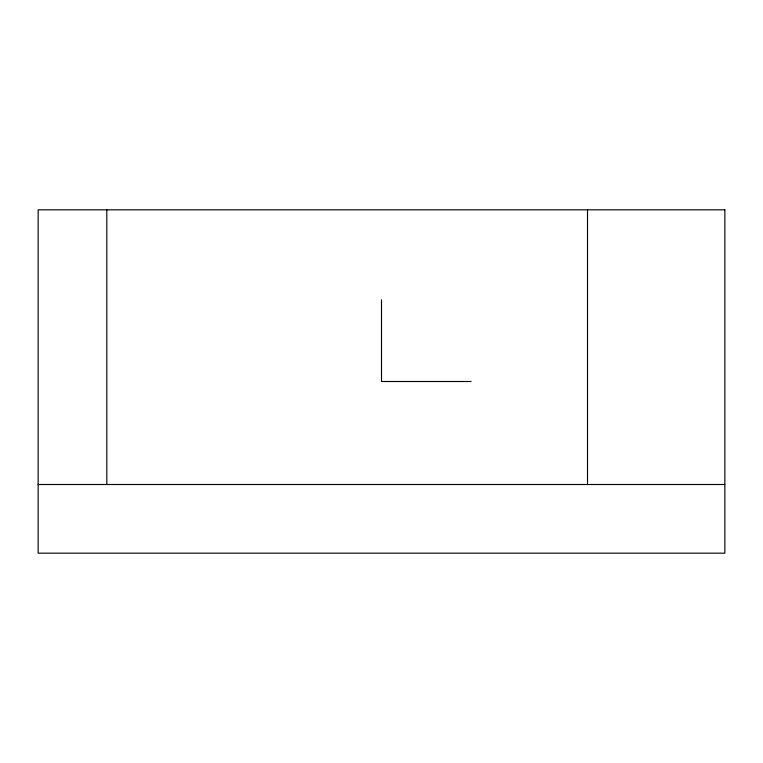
<?xml version="1.0" encoding="UTF-8"?>
<svg xmlns="http://www.w3.org/2000/svg" width="763" height="763" viewBox="0 0 763 763"><rect width="100%" height="100%" fill="white"/><g stroke="black" fill="none" stroke-linecap="round" stroke-linejoin="round"><path stroke-width="1.14" d="M471.105 381.5L381.5 381.5L381.5 299.802M38.15 484.505L724.85 484.505M587.51 209.825L587.51 484.505M106.82 209.825L106.82 484.505M724.85 209.825L38.15 209.825L38.15 553.175L724.85 553.175L724.85 209.825"/></g></svg>
